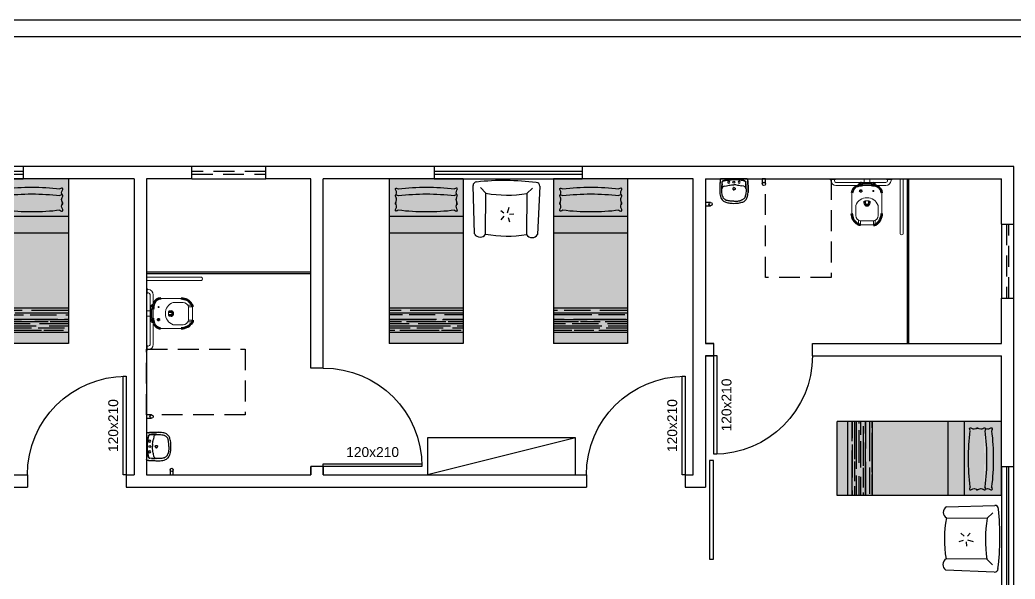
# Model space of a CAD drawing. Header units: centimetres. Extents: x 0 to 1084401, y -139216 to 99734.
# Drawn here: x 911601 to 912812, y 12011 to 12691 of the extents above; entities that cross this region are included whole.
import ezdxf
from ezdxf.enums import TextEntityAlignment as Align

# ---------------------------------------------------------------- set-up
doc = ezdxf.new("R2010")
doc.units = ezdxf.units.CM
doc.header["$LTSCALE"] = 4
doc.linetypes.add('DASHED2', pattern=[9.525, 6.35, -3.175])
for name, color, linetype in [('0.1', 1, 'Continuous'), ('0.2', 2, 'Continuous'), ('0.4', 4, 'Continuous'), ('0.6', 6, 'Continuous'), ('02-CONT', 2, 'Continuous'), ('08', 8, 'Continuous'), ('AIT-LAY-HTC', 254, 'Continuous'), ('AIT-LAY-MOB', 2, 'Continuous'), ('PDF1_PH - Metal', 253, 'Continuous'), ('PROJEÇÕES', 1, 'DASHED2')]:
    doc.layers.add(name, color=color, linetype=linetype)
doc.layers.add('PDF1_PH - Alv Construir', color=6, linetype='Continuous', lineweight=40)
doc.styles.add('2mm 1-50', font='arial.ttf', dxfattribs={"height": 0.1})

# ---------------------------------------------------------------- blocks, each defined once
blk = doc.blocks.new('1_00e')
blk.add_lwpolyline([(-28.4, -52.3), (-25.4, -52.3), (-25.4, 47.7), (-28.4, 47.7)], close=True)
at = {"color": 1}
blk.add_arc((-28.4, -52.3), 100, 0, 90, dxfattribs=at)
blk = doc.blocks.new('Barra 3')
at = {"layer": 'PDF1_PH - Metal', "lineweight": 9}
for points in [[(19245.1, 25719.8), (19252, 25719.8), (19252, 25719), (19245.1, 25719)], [(19315, 25719.8), (19321.9, 25719.8), (19321.9, 25719), (19315, 25719)]]:
    blk.add_lwpolyline(points, close=True, dxfattribs=at)
for points in [[(19246.4, 25717.7), (19246.4, 25719)], [(19250.7, 25717.7), (19250.7, 25719)], [(19316.3, 25717.7), (19316.3, 25719)], [(19320.6, 25717.7), (19320.6, 25719)], [(19252.9, 25715.5), (19314.6, 25715.5)], [(19252.9, 25711.7), (19314.6, 25711.7)]]:
    blk.add_lwpolyline(points, dxfattribs=at)
for centre, radius, start, end in [((19253.4, 25718.8), 7.08, 188.6936, 267.1299), ((19253, 25717.8), 2.3, 183.7735, 266.2236), ((19314.4, 25717.9), 6.22, 270.0361, 357.9477), ((19314, 25717.8), 2.29, 284.5016, 358.1815)]:
    blk.add_arc(centre, radius, start, end, dxfattribs=at)
blk = doc.blocks.new('bacia sanit')
at = {"layer": 'PDF1_PH - Metal', "lineweight": 9}
for points in [[(16873.7, 24771.4), (16899, 24771.4)], [(16889.1, 24766.7), (16889.6, 24766.7), (16890, 24766.7), (16890.4, 24766.7), (16890.9, 24766.7), (16899.4, 24766.7), (16899.9, 24766.7), (16900.3, 24766.7), (16900.7, 24766.7), (16901.1, 24766.7), (16901.6, 24766.7)], [(16912.8, 24763.3), (16907.7, 24763.3)], [(16861.7, 24756.4), (16856.6, 24756.4)], [(16861.7, 24745.8), (16861.7, 24746.1), (16861.7, 24759.9), (16861.7, 24760.7)], [(16862.6, 24758.1), (16862.6, 24757.7), (16862.6, 24757.3), (16862.6, 24748.7), (16862.6, 24748.3), (16862.6, 24747.9)], [(16863, 24747.4), (16863, 24747.4), (16863.4, 24747.4), (16863.9, 24747.4), (16864.3, 24747.4), (16864.3, 24753), (16864.3, 24758.6), (16863.9, 24758.6), (16863.4, 24758.6), (16863, 24758.6)], [(16884.4, 24750.4), (16884, 24750.4), (16883.6, 24750.4), (16883.6, 24750.9), (16883.6, 24751.3), (16883.6, 24751.7), (16883.6, 24752.1), (16883.6, 24752.6), (16883.6, 24753), (16883.6, 24753.4), (16883.6, 24753.9), (16883.6, 24754.3), (16883.6, 24754.7), (16883.6, 24755.1), (16883.6, 24755.6), (16884, 24755.6), (16884, 24755.6)], [(16908.4, 24761.1), (16912.7, 24761.1), (16913.1, 24761.1)], [(16908.4, 24761.1), (16908.4, 24760.7), (16908.4, 24760.3), (16908.4, 24759.9), (16908.4, 24759.4), (16908.4, 24759), (16908.4, 24758.6), (16908.4, 24758.1), (16908.4, 24757.7), (16908.4, 24757.3), (16908.4, 24756.9), (16908.4, 24756.4)], [(16908.4, 24756.4), (16908.4, 24756), (16908.4, 24755.6), (16908.4, 24755.1), (16908.4, 24754.7), (16908.4, 24754.3), (16908.4, 24753.9), (16908.4, 24753.4), (16908.4, 24753), (16908.4, 24752.6), (16908.4, 24752.1), (16908.4, 24751.7), (16908.4, 24751.3), (16908.4, 24750.9), (16908.4, 24750)], [(16913.1, 24761.1), (16913.1, 24760.7), (16913.1, 24760.3), (16913.1, 24759.9), (16913.1, 24759.4), (16913.1, 24759), (16913.1, 24758.6), (16913.1, 24758.1), (16913.1, 24757.7), (16913.1, 24757.3), (16913.1, 24756.9), (16913.1, 24756.4), (16913.1, 24756), (16913.1, 24755.6), (16913.1, 24755.1), (16913.1, 24754.7), (16913.1, 24754.3), (16913.1, 24753.9), (16913.1, 24753.4), (16913.1, 24753), (16913.1, 24752.6), (16913.1, 24752.1), (16913.1, 24751.7), (16913.1, 24751.3), (16913.1, 24750.9), (16913.1, 24750.4), (16913.1, 24750), (16913.1, 24749.6), (16913.1, 24749.1), (16913.1, 24748.7), (16913.1, 24748.3), (16913.1, 24747.9), (16913.1, 24747.4), (16913.1, 24747), (16913.1, 24746.6), (16913.1, 24746.1), (16913.1, 24745.7), (16913.1, 24745.3), (16913.1, 24744.9)], [(16861.7, 24749.6), (16856.6, 24749.6)], [(16901.6, 24739.3), (16901.1, 24739.3), (16900.7, 24739.3), (16900.3, 24739.3), (16899.4, 24739.3), (16890.9, 24739.3), (16890.4, 24739.3), (16890, 24739.3), (16889.6, 24739.3), (16889.1, 24739.3)], [(16912.8, 24742.7), (16907.6, 24742.7)], [(16908.4, 24750), (16908.4, 24749.6), (16908.4, 24749.1), (16908.4, 24748.7), (16908.4, 24748.3), (16908.4, 24747.9), (16908.4, 24747.4), (16908.4, 24747), (16908.4, 24746.6), (16908.4, 24746.1), (16908.4, 24745.7), (16908.4, 24745.3), (16908.4, 24744.9)], [(16908.4, 24744.9), (16912.7, 24744.9), (16913.1, 24744.9)], [(16908.4, 24744.9), (16912.7, 24744.9), (16913.1, 24744.9)], [(16899, 24734.6), (16873.7, 24734.6)]]:
    blk.add_lwpolyline(points, dxfattribs=at)
at = {"layer": 'PDF1_PH - Metal', "lineweight": 211}
for points in [[(16913.1, 24761.1, 0.086524), (16912.6, 24763.9, 0.264906), (16899, 24771.4)], [(16913.1, 24744.9, -0.086524), (16912.6, 24742.1, -0.264906), (16899, 24734.6)]]:
    blk.add_lwpolyline(points, format="xyb", dxfattribs=at)
blk.add_lwpolyline([(16889.1, 24753), (16889.1, 24753), (16889.1, 24753)], dxfattribs=at)
at = {"layer": 'PDF1_PH - Metal', "lineweight": 9}
blk.add_circle((16871.4, 24760.9), 0.643, dxfattribs=at)
at = {"layer": 'PDF1_PH - Metal', "lineweight": 211}
blk.add_circle((16871.4, 24745.5), 0.643, dxfattribs=at)
for centre, radius, start, end in [((16864.8, 24759.9), 3.2, 88.1661, 164.6032), ((16890.8, 24757.2), 26.5, 161.0139, 177.0973), ((16874, 24762.5), 8.95, 90.3217, 157.8056), ((16885.4, 26015.1), 1259.5, 269.9347, 270.0653), ((16885.4, 23700.8), 1049.6, 89.9217, 90.0783), ((16886.5, 24753), 2.59, 275.8679, 84.1321), ((16864.8, 24746), 3.06, 177.2926, 274.2593), ((16892.2, 24749.6), 28, 184.427, 198.8013), ((16875.2, 24744.9), 10.5, 204.627, 261.8049)]:
    blk.add_arc(centre, radius, start, end, dxfattribs=at)
at = {"layer": 'PDF1_PH - Metal', "lineweight": 9}
for centre, radius, start, end in [((16894.4, 24753), 14.7, 110.9822, 249.0178), ((16901.6, 24759.8), 6.91, 11.172, 90.6439), ((16863, 24758.1), 0.429, 90, 180), ((16863, 24747.9), 0.429, 180, 270), ((16901.6, 24746.2), 6.91, 269.3561, 348.828)]:
    blk.add_arc(centre, radius, start, end, dxfattribs=at)
blk = doc.blocks.new('L.51_P')
at = {"layer": '08'}
for p, q in [((-250, 0), (-249, 0)), ((-249, 0), (249, 0)), ((250, 0), (249, 0)), ((-262, -36), (-262, -36)), ((-259, -9), (-259, -9)), ((-226, -95), (-224, -63)), ((-226, -95), (-225, -95)), ((-225, -95), (-224, -63)), ((-189, -140), (-140, -129)), ((-161, -28), (-161, -28)), ((0, -12), (0, -12)), ((189, -140), (140, -129)), ((161, -28), (161, -28)), ((226, -95), (224, -63)), ((225, -95), (224, -63)), ((226, -95), (225, -95)), ((259, -9), (259, -9)), ((262, -36), (262, -36)), ((-269, -260), (-269, -260)), ((-216, -329), (-216, -329)), ((216, -329), (216, -329)), ((269, -260), (269, -260))]:
    blk.add_line(p, q, dxfattribs=at)
at = {"layer": '08', "ltscale": 27.502596}
for centre in [(-100, -59), (100, -59)]:
    blk.add_circle(centre, 19, dxfattribs=at)
at = {"layer": '08'}
for centre, radius, start, end in [((10, -800), 688, 94.616, 102.655), ((0, -61), 19, 90, 270), ((0, -61), 19, 270, 90), ((-10, -800), 688, 77.345, 85.384)]:
    blk.add_arc(centre, radius, start, end, dxfattribs=at)
for centre, major_axis, ratio, start_param, end_param in [((-178, -187), (-49.3, 11.1), 0.999971, 0.133525, 0.210872), ((-238, -179), (-7.5, 6.62), 0.993745, 3.733046, 3.862859), ((-237, -179), (8.41, 5.42), 0.98852, 5.563301, 5.699979), ((0, -187), (-22.7, 2), 0.992499, 0.072609, 0.200275), ((0, -187), (-22.5, 0.5), 0.991671, 5.253548, 5.29957), ((0, -187), (-22.5, 0.9), 0.992169, 5.255337, 5.27196), ((0, -187), (22.5, 0.5), 0.991671, 0.983616, 1.029637), ((0, -187), (22.5, 0.9), 0.992169, 1.011226, 1.027848), ((0, -187), (22.7, 2), 0.992499, 6.08291, 6.210576), ((178, -187), (49.3, 11.1), 0.999971, 6.072313, 6.14966)]:
    blk.add_ellipse(centre, major_axis=major_axis, ratio=ratio, start_param=start_param, end_param=end_param, dxfattribs=at)
for points, degree, knots in [([(-259, -9), (-259, -8), (-259, -7), (-258, -5), (-258, -4), (-256, -3), (-255, -2), (-254, -1), (-253, 0), (-251, 0), (-250, 0), (-250, 0)], 3, [0, 0, 0, 0, 0.279228, 0.279228, 0.609743, 0.609743, 0.933753, 0.933753, 1.252428, 1.252428, 1.448625, 1.448625, 1.448625, 1.448625]), ([(250, 0), (251, 0), (252, 0), (254, -1), (255, -1), (256, -3), (257, -3), (258, -5), (259, -6), (259, -8), (259, -8), (259, -9)], 3, [0, 0, 0, 0, 0.317814, 0.317814, 0.630623, 0.630623, 0.946539, 0.946539, 1.267049, 1.267049, 1.448529, 1.448529, 1.448529, 1.448529]), ([(-262, -36), (-262, -36), (-262, -37), (-262, -37), (-263, -40), (-263, -43), (-263, -45), (-263, -47), (-263, -48), (-263, -50), (-264, -53), (-264, -56), (-264, -59), (-265, -70), (-265, -80), (-266, -91), (-266, -102), (-267, -112), (-267, -123), (-267, -125), (-267, -128), (-268, -131), (-268, -133), (-268, -136), (-268, -138), (-268, -152), (-269, -166), (-269, -179), (-269, -183), (-269, -188), (-269, -192), (-270, -196), (-270, -200), (-270, -204), (-270, -221), (-270, -239), (-269, -257), (-269, -258), (-269, -259), (-269, -260)], 3, [171.986581, 171.986581, 171.986581, 171.986581, 172.747492, 172.747492, 172.747492, 184.841953, 184.841953, 184.841953, 191.474069, 191.474069, 191.474069, 204.41633, 204.41633, 204.41633, 249.640497, 249.640497, 249.640497, 294.864664, 294.864664, 294.864664, 305.912278, 305.912278, 305.912278, 316.959891, 316.959891, 316.959891, 374.321134, 374.321134, 374.321134, 391.68978, 391.68978, 391.68978, 408.14059, 408.14059, 408.14059, 482.929639, 482.929639, 482.929639, 486.839965, 486.839965, 486.839965, 486.839965]), ([(-269, -260), (-270, -239), (-270, -219), (-269, -173), (-268, -148), (-267, -104), (-266, -85), (-264, -60), (-264, -54), (-263, -46), (-263, -45), (-263, -42), (-263, -40), (-263, -38), (-262, -38), (-262, -37), (-262, -37), (-262, -36), (-262, -36), (-262, -36), (-262, -36), (-262, -36)], 3, [0, 0, 0, 0, 6.207574, 6.207574, 13.657131, 13.657131, 19.458927, 19.458927, 21.24929, 21.24929, 21.72619, 21.72619, 22.164181, 22.164181, 22.393053, 22.393053, 22.550017, 22.550017, 22.706555, 22.706555, 22.800287, 22.800287, 22.800287, 22.800287]), ([(-228, -173), (-228, -172), (-228, -172), (-228, -172), (-228, -171), (-228, -170), (-228, -169), (-228, -167), (-228, -164), (-228, -163), (-228, -160), (-228, -158), (-228, -157), (-228, -154), (-228, -151), (-228, -150), (-228, -148), (-228, -146), (-228, -146), (-228, -143), (-228, -141), (-228, -139), (-228, -135), (-228, -131), (-228, -129), (-227, -125), (-227, -121), (-227, -119), (-227, -113), (-226, -108), (-226, -105), (-226, -101), (-226, -97), (-226, -97), (-226, -96), (-226, -96), (-226, -95), (-226, -95), (-226, -95)], 5, [546.249188, 546.249188, 546.249188, 546.249188, 546.249188, 546.249188, 546.773913, 546.773913, 546.773913, 554.287654, 554.287654, 554.287654, 563.875311, 563.875311, 563.875311, 572.16967, 572.16967, 572.16967, 583.42676, 583.42676, 583.42676, 585.726164, 585.726164, 585.726164, 600.370766, 600.370766, 600.370766, 613.069318, 613.069318, 613.069318, 629.14404, 629.14404, 629.14404, 652.058764, 652.058764, 652.058764, 654.921465, 654.921465, 654.921465, 656.548424, 656.548424, 656.548424, 656.548424, 656.548424, 656.548424]), ([(-225, -95), (-226, -99), (-226, -103), (-226, -107), (-226, -111), (-227, -115), (-227, -119), (-227, -123), (-228, -127), (-228, -131), (-228, -134), (-228, -136), (-228, -139), (-228, -141), (-228, -142), (-228, -144)], 3, [161.339345, 161.339345, 161.339345, 161.339345, 177.77484, 177.77484, 177.77484, 195.119077, 195.119077, 195.119077, 212.353229, 212.353229, 212.353229, 223.772837, 223.772837, 223.772837, 230.426393, 230.426393, 230.426393, 230.426393]), ([(-228, -144), (-228, -145), (-228, -145), (-228, -146), (-228, -146), (-228, -146), (-228, -146), (-228, -148), (-228, -150), (-228, -152), (-228, -153), (-228, -154), (-228, -155), (-228, -157), (-228, -158), (-228, -160), (-228, -160), (-228, -160), (-228, -160)], 3, [0, 0, 0, 0, 2.396491, 2.396491, 2.396491, 3.195399, 3.195399, 3.195399, 10.963495, 10.963495, 10.963495, 15.609873, 15.609873, 15.609873, 22.232893, 22.232893, 22.232893, 22.470867, 22.470867, 22.470867, 22.470867]), ([(-228, -173), (-228, -172), (-228, -172), (-228, -172), (-228, -170), (-228, -167), (-228, -165), (-228, -162), (-228, -160)], 5, [-26.00391, -26.00391, -26.00391, -26.00391, -26.00391, -26.00391, -25.733695, -25.733695, -25.733695, -13.019576, -13.019576, -13.019576, -13.019576, -13.019576, -13.019576]), ([(-228, -181), (-228, -181), (-228, -180), (-228, -180), (-228, -178), (-228, -177), (-228, -176), (-228, -175), (-228, -175), (-228, -174), (-228, -174), (-228, -173), (-228, -173), (-228, -173), (-228, -173), (-228, -173), (-228, -173), (-228, -173)], 5, [532.079054, 532.079054, 532.079054, 532.079054, 532.079054, 532.079054, 536.567488, 536.567488, 536.567488, 541.060364, 541.060364, 541.060364, 543.310398, 543.310398, 543.310398, 544.435445, 544.435445, 544.435445, 544.830456, 544.830456, 544.830456, 544.830456, 544.830456, 544.830456]), ([(-227, -179), (-227, -179), (-227, -179), (-227, -179), (-227, -179), (-227, -179), (-228, -179), (-228, -179), (-228, -179), (-228, -179), (-228, -179), (-228, -179), (-228, -179), (-228, -179), (-228, -179), (-228, -179), (-228, -179), (-228, -179), (-228, -179), (-228, -179), (-228, -179), (-228, -179), (-228, -179), (-228, -179), (-228, -179), (-228, -179), (-228, -179), (-228, -179), (-228, -179), (-228, -179), (-228, -179), (-228, -179), (-228, -179), (-228, -179), (-228, -179), (-228, -179), (-228, -179), (-228, -179), (-228, -179), (-228, -179), (-228, -179), (-228, -179), (-228, -179), (-228, -179), (-228, -179), (-228, -179)], 3, [86.606266, 86.606266, 86.606266, 86.606266, 87.728641, 87.728641, 87.728641, 90.455187, 90.455187, 90.455187, 92.379628, 92.379628, 92.379628, 93.341849, 93.341849, 93.341849, 93.82296, 93.82296, 93.82296, 94.063516, 94.063516, 94.063516, 94.304072, 94.304072, 94.304072, 94.448856, 94.448856, 94.448856, 94.726754, 94.726754, 94.726754, 94.86595, 94.86595, 94.86595, 95.005146, 95.005146, 95.005146, 95.521507, 95.521507, 95.521507, 95.779688, 95.779688, 95.779688, 95.976047, 95.976047, 95.976047, 96.037867, 96.037867, 96.037867, 96.037867]), ([(-228, -179), (-228, -179), (-228, -179), (-228, -180), (-228, -180), (-228, -180), (-228, -180), (-228, -180), (-228, -180), (-228, -181), (-228, -181), (-228, -181), (-228, -181), (-228, -181), (-228, -181), (-228, -181)], 3, [95.867328, 95.867328, 95.867328, 95.867328, 97.58866, 97.58866, 97.58866, 102.978619, 102.978619, 102.978619, 105.844941, 105.844941, 105.844941, 108.501415, 108.501415, 108.501415, 109.427734, 109.427734, 109.427734, 109.427734]), ([(-228, -182), (-228, -182), (-228, -182), (-228, -182), (-228, -182), (-228, -182), (-228, -181)], 3, [11.170476, 11.170476, 11.170476, 11.170476, 15.411887, 15.411887, 15.411887, 21.204547, 21.204547, 21.204547, 21.204547]), ([(-227, -181), (-228, -181), (-228, -181), (-228, -181), (-228, -181), (-228, -181), (-228, -181), (-228, -181), (-228, -181), (-228, -181), (-228, -181), (-228, -181), (-228, -181), (-228, -181), (-228, -181), (-228, -181), (-228, -181), (-228, -181), (-228, -181), (-228, -181), (-228, -181), (-228, -181), (-228, -181), (-228, -181), (-228, -181), (-228, -181), (-228, -181), (-228, -181)], 3, [86.606266, 86.606266, 86.606266, 86.606266, 91.112306, 91.112306, 91.112306, 94.304072, 94.304072, 94.304072, 94.448856, 94.448856, 94.448856, 94.726754, 94.726754, 94.726754, 95.005146, 95.005146, 95.005146, 95.521507, 95.521507, 95.521507, 95.779688, 95.779688, 95.779688, 95.976047, 95.976047, 95.976047, 96.03782, 96.03782, 96.03782, 96.03782]), ([(-228, -181), (-228, -181), (-228, -181), (-228, -181), (-228, -181), (-228, -181), (-228, -181), (-228, -181), (-228, -181), (-228, -181), (-228, -181), (-228, -181), (-228, -181), (-228, -181), (-228, -181), (-228, -181), (-228, -181), (-228, -181), (-228, -181), (-228, -181), (-228, -182), (-228, -182), (-228, -182), (-228, -182), (-228, -182)], 3, [0.000033, 0.000033, 0.000033, 0.000033, 1.898401, 1.898401, 1.898401, 2.370761, 2.370761, 2.370761, 3.823236, 3.823236, 3.823236, 5.758149, 5.758149, 5.758149, 9.592202, 9.592202, 9.592202, 9.856292, 9.856292, 9.856292, 15.276244, 15.276244, 15.276244, 18.99372, 18.99372, 18.99372, 18.99372]), ([(-189, -140), (-196, -141), (-203, -144), (-208, -149), (-211, -151), (-213, -153), (-216, -156), (-216, -156), (-216, -156), (-216, -156), (-221, -163), (-225, -170), (-227, -178), (-227, -179), (-227, -179), (-227, -180)], 3, [18.593861, 18.593861, 18.593861, 18.593861, 48.620819, 48.620819, 48.620819, 61.987959, 61.987959, 61.987959, 63.593601, 63.593601, 63.593601, 96.318173, 96.318173, 96.318173, 99.127558, 99.127558, 99.127558, 99.127558]), ([(-227, -179), (-227, -180), (-227, -180), (-227, -180), (-227, -180), (-227, -180), (-227, -180), (-227, -180), (-227, -180), (-227, -180), (-227, -180), (-227, -180), (-227, -180), (-227, -180), (-227, -180), (-227, -180), (-227, -180), (-227, -180), (-227, -180), (-227, -180), (-227, -180), (-227, -180), (-227, -180), (-227, -180), (-227, -180)], 3, [0, 0, 0, 0, 0.1444645, 0.1444645, 0.1444645, 0.1538416, 0.1538416, 0.1538416, 0.2328101, 0.2328101, 0.2328101, 0.2720552, 0.2720552, 0.2720552, 0.294529, 0.294529, 0.294529, 0.3195248, 0.3195248, 0.3195248, 0.3450333, 0.3450333, 0.3450333, 0.3642456, 0.3642456, 0.3642456, 0.3642456]), ([(-227, -181), (-227, -181), (-227, -181), (-227, -181), (-227, -181), (-227, -181), (-227, -181), (-227, -181), (-227, -180), (-227, -180), (-227, -180), (-227, -180), (-227, -180), (-227, -180), (-227, -180), (-227, -180), (-227, -180), (-227, -180), (-227, -180)], 3, [0, 0, 0, 0, 3.948132, 3.948132, 3.948132, 6.907098, 6.907098, 6.907098, 9.485674, 9.485674, 9.485674, 10.686492, 10.686492, 10.686492, 11.887309, 11.887309, 11.887309, 12.708565, 12.708565, 12.708565, 12.708565]), ([(-224, -63), (-224, -58), (-222, -53), (-219, -48), (-217, -45), (-214, -42), (-210, -40), (-208, -38), (-204, -37), (-201, -36)], 3, [10.913289, 10.913289, 10.913289, 10.913289, 33.960328, 33.960328, 33.960328, 50.289489, 50.289489, 50.289489, 65.056953, 65.056953, 65.056953, 65.056953]), ([(-201, -36), (-205, -37), (-210, -39), (-214, -42), (-219, -47), (-222, -55), (-223, -57), (-224, -60), (-224, -63)], 5, [7.912422, 7.912422, 7.912422, 7.912422, 7.912422, 7.912422, 31.991346, 31.991346, 31.991346, 47.45316, 47.45316, 47.45316, 47.45316, 47.45316, 47.45316]), ([(0, -12), (-60, -12), (-120, -19), (-180, -31), (-187, -33), (-194, -34), (-201, -36)], 3, [460.253252, 460.253252, 460.253252, 460.253252, 715.762091, 715.762091, 715.762091, 745.806363, 745.806363, 745.806363, 745.806363]), ([(-201, -36), (-177, -30), (-152, -25), (-128, -21), (-94, -17), (-61, -14), (-52, -14), (-43, -13), (-34, -13)], 5, [234.918202, 234.918202, 234.918202, 234.918202, 234.918202, 234.918202, 410.549748, 410.549748, 410.549748, 473.914825, 473.914825, 473.914825, 473.914825, 473.914825, 473.914825]), ([(-45, -114), (-41, -114), (-37, -114), (-32, -113), (-28, -113), (-24, -113), (-20, -113), (-13, -112), (-7, -112), (0, -112)], 3, [388.454766, 388.454766, 388.454766, 388.454766, 406.384907, 406.384907, 406.384907, 424.400948, 424.400948, 424.400948, 452.696543, 452.696543, 452.696543, 452.696543]), ([(-34, -13), (-30, -13), (-26, -13), (-22, -13), (-15, -12), (-8, -12), (-2, -12), (-1, -12), (-1, -12), (0, -12)], 3, [59.347784, 59.347784, 59.347784, 59.347784, 76.617445, 76.617445, 76.617445, 106.129652, 106.129652, 106.129652, 108.418766, 108.418766, 108.418766, 108.418766]), ([(-12, -168), (-12, -168), (-12, -168), (-12, -168), (-12, -168), (-12, -168), (-12, -168), (-15, -170), (-18, -173), (-20, -175), (-21, -179), (-22, -183), (-22, -184), (-22, -185), (-22, -186), (-22, -186), (-22, -186), (-22, -186), (-22, -186), (-22, -186), (-22, -187)], 5, [23.677366, 23.677366, 23.677366, 23.677366, 23.677366, 23.677366, 23.697783, 23.697783, 23.697783, 25.117395, 25.117395, 25.117395, 50.594375, 50.594375, 50.594375, 58.007217, 58.007217, 58.007217, 58.536706, 58.536706, 58.536706, 59.055614, 59.055614, 59.055614, 59.055614, 59.055614, 59.055614]), ([(34, -13), (30, -13), (26, -13), (22, -13), (15, -12), (8, -12), (2, -12), (1, -12), (1, -12), (0, -12)], 3, [59.347784, 59.347784, 59.347784, 59.347784, 76.617445, 76.617445, 76.617445, 106.129652, 106.129652, 106.129652, 108.418717, 108.418717, 108.418717, 108.418717]), ([(0, -12), (60, -12), (120, -19), (180, -31), (187, -33), (194, -34), (201, -36)], 3, [460.253227, 460.253227, 460.253227, 460.253227, 715.76204, 715.76204, 715.76204, 745.806363, 745.806363, 745.806363, 745.806363]), ([(45, -114), (41, -114), (37, -114), (32, -113), (28, -113), (24, -113), (20, -113), (13, -112), (7, -112), (0, -112)], 3, [388.454766, 388.454766, 388.454766, 388.454766, 406.384907, 406.384907, 406.384907, 424.400948, 424.400948, 424.400948, 452.696543, 452.696543, 452.696543, 452.696543]), ([(12, -168), (12, -168), (12, -168), (12, -168), (12, -168), (12, -168), (12, -168), (15, -170), (18, -173), (20, -175), (21, -179), (22, -183), (22, -184), (22, -185), (22, -186), (22, -186), (22, -186), (22, -186), (22, -186), (22, -186), (22, -187)], 5, [23.677366, 23.677366, 23.677366, 23.677366, 23.677366, 23.677366, 23.697783, 23.697783, 23.697783, 25.117395, 25.117395, 25.117395, 50.594375, 50.594375, 50.594375, 58.007217, 58.007217, 58.007217, 58.536706, 58.536706, 58.536706, 59.055614, 59.055614, 59.055614, 59.055614, 59.055614, 59.055614]), ([(201, -36), (177, -30), (152, -25), (128, -21), (94, -17), (61, -14), (52, -14), (43, -13), (34, -13)], 5, [234.918202, 234.918202, 234.918202, 234.918202, 234.918202, 234.918202, 410.549748, 410.549748, 410.549748, 473.914825, 473.914825, 473.914825, 473.914825, 473.914825, 473.914825]), ([(189, -140), (196, -141), (203, -144), (208, -149), (211, -151), (213, -153), (216, -156), (216, -156), (216, -156), (216, -156), (221, -163), (225, -170), (227, -178), (227, -179), (227, -179), (227, -180)], 3, [18.593861, 18.593861, 18.593861, 18.593861, 48.620819, 48.620819, 48.620819, 61.987959, 61.987959, 61.987959, 63.593601, 63.593601, 63.593601, 96.318173, 96.318173, 96.318173, 99.127558, 99.127558, 99.127558, 99.127558]), ([(224, -63), (224, -58), (222, -53), (219, -48), (217, -45), (214, -42), (210, -40), (208, -38), (204, -37), (201, -36)], 3, [10.913289, 10.913289, 10.913289, 10.913289, 33.960328, 33.960328, 33.960328, 50.289489, 50.289489, 50.289489, 65.056953, 65.056953, 65.056953, 65.056953]), ([(201, -36), (206, -37), (211, -40), (215, -44), (217, -46), (218, -47), (219, -49), (222, -53), (224, -58), (224, -63)], 3, [7.912424, 7.912424, 7.912424, 7.912424, 25.178369, 25.178369, 25.178369, 31.991348, 31.991348, 31.991348, 47.45316, 47.45316, 47.45316, 47.45316]), ([(225, -95), (226, -99), (226, -103), (226, -107), (226, -111), (227, -115), (227, -119), (227, -123), (228, -127), (228, -131), (228, -134), (228, -136), (228, -139), (228, -141), (228, -142), (228, -144)], 3, [161.339345, 161.339345, 161.339345, 161.339345, 177.77484, 177.77484, 177.77484, 195.119077, 195.119077, 195.119077, 212.353229, 212.353229, 212.353229, 223.772837, 223.772837, 223.772837, 230.426393, 230.426393, 230.426393, 230.426393]), ([(228, -173), (228, -172), (228, -172), (228, -172), (228, -171), (228, -170), (228, -169), (228, -167), (228, -164), (228, -163), (228, -160), (228, -158), (228, -157), (228, -154), (228, -151), (228, -150), (228, -148), (228, -146), (228, -146), (228, -143), (228, -141), (228, -139), (228, -135), (228, -131), (228, -129), (227, -125), (227, -121), (227, -119), (227, -113), (226, -108), (226, -105), (226, -101), (226, -97), (226, -97), (226, -96), (226, -96), (226, -95), (226, -95), (226, -95)], 5, [546.249188, 546.249188, 546.249188, 546.249188, 546.249188, 546.249188, 546.773913, 546.773913, 546.773913, 554.287654, 554.287654, 554.287654, 563.875311, 563.875311, 563.875311, 572.16967, 572.16967, 572.16967, 583.42676, 583.42676, 583.42676, 585.726164, 585.726164, 585.726164, 600.370766, 600.370766, 600.370766, 613.069318, 613.069318, 613.069318, 629.14404, 629.14404, 629.14404, 652.058764, 652.058764, 652.058764, 654.921465, 654.921465, 654.921465, 656.548424, 656.548424, 656.548424, 656.548424, 656.548424, 656.548424]), ([(227, -181), (227, -181), (227, -181), (227, -181), (227, -181), (227, -181), (227, -181), (227, -181), (227, -180), (227, -180), (227, -180), (227, -180), (227, -180), (227, -180), (227, -180), (227, -180), (227, -180), (227, -180), (227, -180)], 3, [0, 0, 0, 0, 3.948132, 3.948132, 3.948132, 6.907098, 6.907098, 6.907098, 9.485674, 9.485674, 9.485674, 10.686492, 10.686492, 10.686492, 11.887309, 11.887309, 11.887309, 12.708565, 12.708565, 12.708565, 12.708565]), ([(227, -181), (228, -181), (228, -181), (228, -181), (228, -181), (228, -181), (228, -181), (228, -181), (228, -181), (228, -181), (228, -181), (228, -181), (228, -181), (228, -181), (228, -181), (228, -181), (228, -181), (228, -181), (228, -181), (228, -181), (228, -181), (228, -181), (228, -181), (228, -181), (228, -181), (228, -181), (228, -181), (228, -181)], 3, [86.606266, 86.606266, 86.606266, 86.606266, 91.112306, 91.112306, 91.112306, 94.304072, 94.304072, 94.304072, 94.448856, 94.448856, 94.448856, 94.726754, 94.726754, 94.726754, 95.005146, 95.005146, 95.005146, 95.521507, 95.521507, 95.521507, 95.779688, 95.779688, 95.779688, 95.976047, 95.976047, 95.976047, 96.03782, 96.03782, 96.03782, 96.03782]), ([(228, -144), (228, -145), (228, -145), (228, -146), (228, -146), (228, -146), (228, -146), (228, -148), (228, -150), (228, -152), (228, -153), (228, -154), (228, -155), (228, -157), (228, -158), (228, -160), (228, -160), (228, -160), (228, -160)], 3, [0, 0, 0, 0, 2.396491, 2.396491, 2.396491, 3.195399, 3.195399, 3.195399, 10.963495, 10.963495, 10.963495, 15.609873, 15.609873, 15.609873, 22.232893, 22.232893, 22.232893, 22.470867, 22.470867, 22.470867, 22.470867]), ([(228, -173), (228, -172), (228, -172), (228, -172), (228, -170), (228, -167), (228, -165), (228, -162), (228, -160)], 5, [-26.00391, -26.00391, -26.00391, -26.00391, -26.00391, -26.00391, -25.733695, -25.733695, -25.733695, -13.019576, -13.019576, -13.019576, -13.019576, -13.019576, -13.019576]), ([(228, -181), (228, -181), (228, -180), (228, -180), (228, -178), (228, -177), (228, -176), (228, -175), (228, -175), (228, -174), (228, -174), (228, -173), (228, -173), (228, -173), (228, -173), (228, -173), (228, -173), (228, -173)], 5, [532.079054, 532.079054, 532.079054, 532.079054, 532.079054, 532.079054, 536.567488, 536.567488, 536.567488, 541.060364, 541.060364, 541.060364, 543.310398, 543.310398, 543.310398, 544.435445, 544.435445, 544.435445, 544.830456, 544.830456, 544.830456, 544.830456, 544.830456, 544.830456]), ([(228, -182), (228, -182), (228, -182), (228, -182), (228, -182), (228, -182), (228, -181)], 3, [11.170476, 11.170476, 11.170476, 11.170476, 15.411887, 15.411887, 15.411887, 21.204547, 21.204547, 21.204547, 21.204547]), ([(228, -181), (228, -181), (228, -181), (228, -181), (228, -181), (228, -181), (228, -181), (228, -181), (228, -181), (228, -181), (228, -181), (228, -181), (228, -181), (228, -181), (228, -181), (228, -181), (228, -181), (228, -181), (228, -181), (228, -181), (228, -182), (228, -182), (228, -182), (228, -182), (228, -182)], 3, [0.000033, 0.000033, 0.000033, 0.000033, 1.898401, 1.898401, 1.898401, 2.370761, 2.370761, 2.370761, 3.823236, 3.823236, 3.823236, 5.758149, 5.758149, 5.758149, 9.592202, 9.592202, 9.592202, 9.856292, 9.856292, 9.856292, 15.276244, 15.276244, 15.276244, 18.99372, 18.99372, 18.99372, 18.99372]), ([(262, -36), (262, -36), (262, -37), (262, -37), (263, -40), (263, -43), (263, -45), (263, -47), (263, -48), (263, -50), (264, -53), (264, -56), (264, -59), (265, -70), (265, -80), (266, -91), (266, -102), (267, -112), (267, -123), (267, -125), (267, -128), (268, -131), (268, -133), (268, -136), (268, -138), (268, -152), (269, -166), (269, -179), (269, -183), (269, -188), (269, -192), (270, -196), (270, -200), (270, -204), (270, -221), (270, -239), (269, -257), (269, -258), (269, -259), (269, -260)], 3, [171.986581, 171.986581, 171.986581, 171.986581, 172.747492, 172.747492, 172.747492, 184.841953, 184.841953, 184.841953, 191.474069, 191.474069, 191.474069, 204.41633, 204.41633, 204.41633, 249.640497, 249.640497, 249.640497, 294.864664, 294.864664, 294.864664, 305.912278, 305.912278, 305.912278, 316.959891, 316.959891, 316.959891, 374.321134, 374.321134, 374.321134, 391.68978, 391.68978, 391.68978, 408.14059, 408.14059, 408.14059, 482.929639, 482.929639, 482.929639, 486.839965, 486.839965, 486.839965, 486.839965]), ([(262, -36), (262, -36), (262, -36), (262, -36), (262, -36), (262, -37), (262, -37), (262, -37), (262, -37), (262, -38), (263, -39), (263, -40), (263, -40), (263, -42), (263, -43), (263, -47), (263, -49), (264, -58), (265, -65), (266, -86), (266, -101), (268, -141), (269, -168), (270, -216), (270, -238), (269, -260)], 3, [0.212871, 0.212871, 0.212871, 0.212871, 0.307715, 0.307715, 0.417994, 0.417994, 0.518366, 0.518366, 0.682318, 0.682318, 0.844684, 0.844684, 1.063629, 1.063629, 1.413977, 1.413977, 2.124866, 2.124866, 4.109013, 4.109013, 8.503951, 8.503951, 16.390189, 16.390189, 23.015496, 23.015496, 23.015496, 23.015496]), ([(-62, -461), (-92, -458), (-123, -454), (-171, -438), (-189, -430), (-214, -410), (-222, -401), (-236, -382), (-242, -373), (-251, -352), (-255, -341), (-260, -323), (-261, -316), (-263, -309)], 3, [0, 0, 0, 0, 9.188374, 9.188374, 15.03441, 15.03441, 18.713973, 18.713973, 21.993411, 21.993411, 25.540766, 25.540766, 27.624534, 27.624534, 27.624534, 27.624534]), ([(-216, -329), (-215, -331), (-215, -332), (-214, -334), (-213, -338), (-211, -343), (-209, -347), (-206, -353), (-202, -359), (-198, -365), (-195, -370), (-191, -375), (-186, -379), (-180, -385), (-173, -390), (-165, -395), (-159, -398), (-153, -401), (-146, -404), (-141, -406), (-136, -407), (-130, -409)], 3, [544.291877, 544.291877, 544.291877, 544.291877, 550.872534, 550.872534, 550.872534, 571.780058, 571.780058, 571.780058, 601.038921, 601.038921, 601.038921, 628.392297, 628.392297, 628.392297, 666.157842, 666.157842, 666.157842, 694.913085, 694.913085, 694.913085, 718.447591, 718.447591, 718.447591, 718.447591]), ([(-22, -189), (-22, -190), (-22, -190), (-22, -190), (-22, -194), (-20, -199), (-17, -202), (-16, -203), (-15, -203), (-15, -204), (-13, -206), (-10, -207), (-8, -208), (-5, -209), (-3, -209), (0, -209)], 3, [27.245857, 27.245857, 27.245857, 27.245857, 27.597992, 27.597992, 27.597992, 49.768775, 49.768775, 49.768775, 54.290067, 54.290067, 54.290067, 66.913295, 66.913295, 66.913295, 79.527914, 79.527914, 79.527914, 79.527914]), ([(22, -189), (22, -190), (22, -190), (22, -190), (22, -194), (20, -199), (17, -202), (16, -203), (15, -203), (15, -204), (13, -206), (10, -207), (8, -208), (5, -209), (3, -209), (0, -209)], 3, [27.245857, 27.245857, 27.245857, 27.245857, 27.597992, 27.597992, 27.597992, 49.768775, 49.768775, 49.768775, 54.290067, 54.290067, 54.290067, 66.913295, 66.913295, 66.913295, 79.528565, 79.528565, 79.528565, 79.528565]), ([(263, -309), (259, -326), (255, -343), (242, -373), (234, -386), (217, -407), (208, -415), (190, -428), (180, -433), (159, -442), (148, -446), (123, -453), (109, -455), (84, -459), (73, -460), (62, -461)], 3, [0, 0, 0, 0, 5.216879, 5.216879, 9.702198, 9.702198, 13.238129, 13.238129, 16.51865, 16.51865, 20.081508, 20.081508, 24.355161, 24.355161, 27.647025, 27.647025, 27.647025, 27.647025]), ([(216, -329), (215, -331), (215, -332), (214, -334), (213, -338), (211, -343), (209, -347), (206, -353), (202, -359), (198, -365), (195, -370), (191, -375), (186, -379), (180, -385), (173, -390), (165, -395), (159, -398), (153, -401), (146, -404), (141, -406), (136, -407), (130, -409)], 3, [544.291877, 544.291877, 544.291877, 544.291877, 550.872534, 550.872534, 550.872534, 571.780058, 571.780058, 571.780058, 601.038921, 601.038921, 601.038921, 628.392297, 628.392297, 628.392297, 666.157842, 666.157842, 666.157842, 694.913085, 694.913085, 694.913085, 718.447591, 718.447591, 718.447591, 718.447591]), ([(225, -291), (227, -274), (229, -256), (229, -223), (229, -207), (229, -191)], 3, [0.000002, 0.000002, 0.000002, 0.000002, 5.212146, 5.212146, 10.015536, 10.015536, 10.015536, 10.015536]), ([(-63, -420), (-71, -420), (-79, -419), (-87, -418), (-95, -416), (-103, -415), (-110, -414), (-117, -412), (-124, -411), (-130, -409)], 3, [54.852513, 54.852513, 54.852513, 54.852513, 88.476523, 88.476523, 88.476523, 122.168155, 122.168155, 122.168155, 151.102791, 151.102791, 151.102791, 151.102791]), ([(-50, -422), (-53, -421), (-55, -421), (-58, -421), (-61, -421), (-63, -420), (-63, -420), (-63, -420), (-63, -420)], 5, [11.184117, 11.184117, 11.184117, 11.184117, 11.184117, 11.184117, 30.072391, 30.072391, 30.072391, 30.457117, 30.457117, 30.457117, 30.457117, 30.457117, 30.457117]), ([(0, -424), (-15, -424), (-31, -423), (-46, -422), (-47, -422), (-49, -422), (-50, -422)], 3, [0, 0, 0, 0, 65.317681, 65.317681, 65.317681, 70.958525, 70.958525, 70.958525, 70.958525]), ([(0, -424), (15, -424), (31, -423), (46, -422), (47, -422), (49, -422), (50, -422)], 3, [0, 0, 0, 0, 65.317681, 65.317681, 65.317681, 70.958525, 70.958525, 70.958525, 70.958525]), ([(50, -422), (53, -421), (55, -421), (58, -421), (61, -421), (63, -420), (63, -420), (63, -420), (63, -420)], 5, [11.184117, 11.184117, 11.184117, 11.184117, 11.184117, 11.184117, 30.072391, 30.072391, 30.072391, 30.457117, 30.457117, 30.457117, 30.457117, 30.457117, 30.457117]), ([(63, -420), (71, -420), (79, -419), (87, -418), (95, -416), (103, -415), (110, -414), (117, -412), (124, -411), (130, -409)], 3, [54.852513, 54.852513, 54.852513, 54.852513, 88.476523, 88.476523, 88.476523, 122.168155, 122.168155, 122.168155, 151.102791, 151.102791, 151.102791, 151.102791])]:
    blk.add_open_spline(points, degree=degree, knots=knots, dxfattribs=at)
for points, degree in [([(-262, -36), (-262, -28), (-261, -20), (-260, -11)], 3), ([(-260, -11), (-260, -10), (-259, -10), (-259, -9)], 3), ([(-229, -186), (-229, -187), (-229, -188), (-229, -189), (-229, -190), (-229, -191)], 5), ([(-224, -63), (-224, -63), (-224, -63), (-224, -63), (-224, -63), (-224, -63)], 5), ([(-201, -36), (-201, -36), (-201, -36), (-201, -36)], 3), ([(0, -164), (-4, -164), (-8, -165), (-11, -167)], 3), ([(0, -164), (4, -164), (8, -165), (11, -167)], 3), ([(201, -36), (201, -36), (201, -36), (201, -36)], 3), ([(224, -63), (224, -63), (224, -63), (224, -63), (224, -63), (224, -63)], 5), ([(229, -186), (229, -187), (229, -188), (229, -189), (229, -190), (229, -191)], 5), ([(259, -9), (259, -10), (260, -10), (260, -11)], 3), ([(260, -11), (261, -20), (262, -28), (262, -36)], 3), ([(-263, -309), (-266, -293), (-268, -276), (-269, -260)], 3), ([(-229, -191), (-229, -224), (-230, -258), (-225, -291)], 3), ([(-225, -291), (-223, -304), (-220, -317), (-216, -329)], 3), ([(216, -329), (220, -317), (223, -304), (225, -291)], 3), ([(269, -260), (268, -276), (266, -293), (263, -309)], 3), ([(0, -464), (-21, -464), (-41, -463), (-62, -461)], 3), ([(62, -461), (41, -463), (21, -464), (0, -464)], 3)]:
    blk.add_open_spline(points, degree=degree, dxfattribs=at)
blk = doc.blocks.new('CAMA-SOLTEIRO')
h = blk.add_hatch()
h.set_pattern_fill('AR-RROOF', color=256, scale=0.08, style=0)
h.set_pattern_definition([(0, (-259.297165, -62.25848), (0.176, 0.08), [1.2, -0.16, 0.4, -0.08]), (0, (-259.19077, -62.21848), (-0.08, 0.1064), [0.24, -0.0264, 0.48, -0.06]), (0, (-259.257165, -62.190483), (0.416, 0.0536), [0.64, -0.112, 0.32, -0.08])])
h.paths.add_polyline_path([(0.45, -1.57), (-0.45, -1.57), (-0.45, -1.87), (0.45, -1.87)])
at = {"layer": 'AIT-LAY-HTC'}
h = blk.add_hatch(color=254, dxfattribs=at)
h.paths.add_polyline_path([(0.45, -0.654), (-0.45, -0.654), (-0.45, -1.57), (0.45, -1.57)])
h.paths.add_polyline_path([(0.45, 0), (-0.45, 0), (-0.45, -0.454), (0.45, -0.454)])
h.paths.add_polyline_path([(0.372, -0.373), (0.372, -0.386), (0.366, -0.391), (0.359, -0.39), (0.35, -0.387), (0.338, -0.381, -0.062401), (-0.346, -0.381), (-0.358, -0.387), (-0.367, -0.39), (-0.374, -0.391), (-0.381, -0.386), (-0.38, -0.373), (-0.376, -0.365), (-0.368, -0.349), (-0.367, -0.332), (-0.372, -0.309), (-0.374, -0.309), (-0.381, -0.305), (-0.38, -0.292), (-0.376, -0.284), (-0.373, -0.278), (-0.367, -0.252), (-0.367, -0.251), (-0.367, -0.25), (-0.373, -0.225), (-0.376, -0.219), (-0.38, -0.211), (-0.381, -0.198), (-0.374, -0.194), (-0.372, -0.194), (-0.367, -0.171), (-0.368, -0.154), (-0.376, -0.138), (-0.38, -0.13), (-0.381, -0.117), (-0.374, -0.112), (-0.367, -0.113), (-0.358, -0.115), (-0.346, -0.121, -0.062401), (0.338, -0.121), (0.35, -0.115), (0.359, -0.113), (0.366, -0.112), (0.372, -0.117), (0.372, -0.13), (0.368, -0.138), (0.359, -0.154), (0.359, -0.171), (0.364, -0.194), (0.366, -0.194), (0.372, -0.198), (0.372, -0.211), (0.368, -0.219), (0.365, -0.225), (0.359, -0.25), (0.359, -0.251), (0.359, -0.252), (0.365, -0.278), (0.368, -0.284), (0.372, -0.292), (0.372, -0.305), (0.366, -0.309), (0.364, -0.309), (0.359, -0.332), (0.359, -0.349), (0.368, -0.365)], flags=16)
h.paths.add_polyline_path([(-0.45, -1.87), (-0.45, -2), (0.45, -2), (0.45, -1.87)])
h = blk.add_hatch(color=252, dxfattribs=at)
edge = h.paths.add_edge_path()
edge.add_line((0.368, -0.138), (0.372, -0.13))
edge.add_line((0.372, -0.13), (0.372, -0.117))
edge.add_line((0.372, -0.117), (0.366, -0.112))
edge.add_line((0.366, -0.112), (0.359, -0.113))
edge.add_line((0.359, -0.113), (0.35, -0.115))
edge.add_line((0.35, -0.115), (0.338, -0.121))
edge.add_ellipse((-0.004, -2.848), major_axis=(1.943, 1.943), ratio=1, start_angle=37.8586, end_angle=52.1414)
edge.add_line((-0.346, -0.121), (-0.358, -0.115))
edge.add_line((-0.358, -0.115), (-0.367, -0.113))
edge.add_line((-0.367, -0.113), (-0.374, -0.112))
edge.add_line((-0.374, -0.112), (-0.381, -0.117))
edge.add_line((-0.381, -0.117), (-0.38, -0.13))
edge.add_line((-0.38, -0.13), (-0.376, -0.138))
edge.add_line((-0.376, -0.138), (-0.368, -0.154))
edge.add_line((-0.368, -0.154), (-0.367, -0.171))
edge.add_line((-0.367, -0.171), (-0.372, -0.194))
edge.add_line((-0.372, -0.194), (-0.367, -0.194))
edge.add_line((-0.367, -0.194), (-0.358, -0.197))
edge.add_line((-0.358, -0.197), (-0.346, -0.203))
edge.add_ellipse((-0.004, -2.93), major_axis=(1.943, 1.943), ratio=1, start_angle=37.8586, end_angle=52.1414, ccw=False)
edge.add_line((0.338, -0.203), (0.35, -0.197))
edge.add_line((0.35, -0.197), (0.359, -0.194))
edge.add_line((0.359, -0.194), (0.364, -0.194))
edge.add_line((0.364, -0.194), (0.359, -0.171))
edge.add_line((0.359, -0.171), (0.359, -0.154))
edge.add_line((0.359, -0.154), (0.368, -0.138))
edge = h.paths.add_edge_path()
edge.add_line((0.359, -0.251), (0.359, -0.25))
edge.add_line((0.359, -0.25), (0.359, -0.235))
edge.add_line((0.359, -0.235), (0.368, -0.219))
edge.add_line((0.368, -0.219), (0.372, -0.211))
edge.add_line((0.372, -0.211), (0.372, -0.198))
edge.add_line((0.372, -0.198), (0.366, -0.194))
edge.add_line((0.366, -0.194), (0.359, -0.194))
edge.add_line((0.359, -0.194), (0.35, -0.197))
edge.add_line((0.35, -0.197), (0.338, -0.203))
edge.add_ellipse((-0.004, -2.93), major_axis=(1.943, 1.943), ratio=1, start_angle=37.8586, end_angle=52.1414)
edge.add_line((-0.346, -0.203), (-0.358, -0.197))
edge.add_line((-0.358, -0.197), (-0.367, -0.194))
edge.add_line((-0.367, -0.194), (-0.374, -0.194))
edge.add_line((-0.374, -0.194), (-0.381, -0.198))
edge.add_line((-0.381, -0.198), (-0.38, -0.211))
edge.add_line((-0.38, -0.211), (-0.376, -0.219))
edge.add_line((-0.376, -0.219), (-0.368, -0.235))
edge.add_line((-0.368, -0.235), (-0.367, -0.25))
edge.add_line((-0.367, -0.25), (-0.367, -0.251))
edge.add_line((-0.367, -0.251), (-0.373, -0.278))
edge.add_line((-0.373, -0.278), (-0.376, -0.292))
edge.add_line((-0.376, -0.292), (-0.373, -0.306))
edge.add_line((-0.373, -0.306), (-0.367, -0.332))
edge.add_line((-0.367, -0.332), (-0.368, -0.349))
edge.add_line((-0.368, -0.349), (-0.376, -0.365))
edge.add_line((-0.376, -0.365), (-0.38, -0.373))
edge.add_line((-0.38, -0.373), (-0.381, -0.386))
edge.add_line((-0.381, -0.386), (-0.374, -0.391))
edge.add_line((-0.374, -0.391), (-0.367, -0.39))
edge.add_line((-0.367, -0.39), (-0.358, -0.387))
edge.add_line((-0.358, -0.387), (-0.346, -0.381))
edge.add_ellipse((-0.004, 2.346), major_axis=(1.943, 1.943), ratio=1, start_angle=217.8586, end_angle=232.1414)
edge.add_line((0.338, -0.381), (0.35, -0.387))
edge.add_line((0.35, -0.387), (0.359, -0.39))
edge.add_line((0.359, -0.39), (0.366, -0.391))
edge.add_line((0.366, -0.391), (0.372, -0.386))
edge.add_line((0.372, -0.386), (0.372, -0.373))
edge.add_line((0.372, -0.373), (0.368, -0.365))
edge.add_line((0.368, -0.365), (0.359, -0.349))
edge.add_line((0.359, -0.349), (0.359, -0.332))
edge.add_line((0.359, -0.332), (0.365, -0.306))
edge.add_line((0.365, -0.306), (0.368, -0.292))
edge.add_line((0.368, -0.292), (0.365, -0.278))
edge.add_line((0.365, -0.278), (0.359, -0.251))
for points in [[(0.45, -0.654), (0.45, -0.454), (-0.45, -0.454), (-0.45, -0.654)], [(-0.45, -1.57), (0.45, -1.57), (0.45, -1.87), (-0.45, -1.87)]]:
    blk.add_hatch(color=252, dxfattribs=at).paths.add_polyline_path(points)
for p, q in [((-0.45, 0), (0.45, 0)), ((-0.45, 0), (-0.45, -2)), ((0.45, 0), (0.45, -2)), ((0.45, -0.05), (0.45, -1.95)), ((0.45, -0.454), (-0.45, -0.454)), ((0.45, -0.654), (-0.45, -0.654)), ((-0.45, -1.57), (0.45, -1.57)), ((-0.45, -1.87), (0.45, -1.87)), ((-0.45, -2), (0.45, -2))]:
    blk.add_line(p, q)
for points in [[(-0.372, -0.194), (-0.367, -0.171), (-0.368, -0.154), (-0.376, -0.138), (-0.38, -0.13), (-0.381, -0.117), (-0.374, -0.112), (-0.367, -0.113), (-0.358, -0.115), (-0.346, -0.121)], [(0.364, -0.194), (0.359, -0.171), (0.359, -0.154), (0.368, -0.138), (0.372, -0.13), (0.372, -0.117), (0.366, -0.112), (0.359, -0.113), (0.35, -0.115), (0.338, -0.121)], [(-0.346, -0.381), (-0.358, -0.387), (-0.367, -0.39), (-0.374, -0.391), (-0.381, -0.386), (-0.38, -0.373), (-0.376, -0.365), (-0.368, -0.349), (-0.367, -0.332), (-0.373, -0.306), (-0.376, -0.292), (-0.373, -0.278), (-0.367, -0.252), (-0.368, -0.235), (-0.376, -0.219), (-0.38, -0.211), (-0.381, -0.198), (-0.374, -0.194), (-0.367, -0.194), (-0.358, -0.197), (-0.346, -0.203)], [(-0.367, -0.252), (-0.367, -0.251), (-0.373, -0.225)], [(0.338, -0.381), (0.35, -0.387), (0.359, -0.39), (0.366, -0.391), (0.372, -0.386), (0.372, -0.373), (0.368, -0.365), (0.359, -0.349), (0.359, -0.332), (0.365, -0.306), (0.368, -0.292), (0.365, -0.278), (0.359, -0.252), (0.359, -0.235), (0.368, -0.219), (0.372, -0.211), (0.372, -0.198), (0.366, -0.194), (0.359, -0.194), (0.35, -0.197), (0.338, -0.203)], [(0.359, -0.252), (0.359, -0.251), (0.365, -0.225)], [(-0.372, -0.309), (-0.374, -0.309), (-0.381, -0.305), (-0.38, -0.292), (-0.376, -0.284), (-0.373, -0.278)], [(0.364, -0.309), (0.366, -0.309), (0.372, -0.305), (0.372, -0.292), (0.368, -0.284), (0.365, -0.278)]]:
    blk.add_lwpolyline(points)
for centre, start, end in [((-0.004, -2.848), 82.8586, 97.1414), ((-0.004, -2.93), 82.8586, 97.1414), ((-0.004, 2.346), 262.8586, 277.1414)]:
    blk.add_arc(centre, 2.748, start, end)
blk = doc.blocks.new('Poltrona08')
for p, q in [((-49.4, -15.7), (-49.4, 39.3)), ((5.6, 39.3), (5.6, -15.7)), ((-29.3, 16.4), (-25.1, 13.1)), ((-20.4, 13.1), (-18, 20.6)), ((-25.1, 8.4), (-29.3, 3.7)), ((-19.4, 7), (-17.3, 1.2)), ((-17.6, 11.2), (-11.5, 11.7))]:
    blk.add_line(p, q)
for points in [[(-64.4, -15.7), (-66.9, 49.3)], [(-49.4, 39.3), (-56.9, 46.8)], [(5.6, 39.3), (13.1, 46.8)], [(23.1, 49.3), (20.6, -15.7)]]:
    blk.add_lwpolyline(points)
for centre, radius, start, end in [((-61.9, 49.3), 5, 90, 180), ((-21.9, -276.2), 332.8, 83.0976, 96.9024), ((18.1, 49.3), 5, 0, 90), ((-21.9, 208.7), 171.7, 260.7825, 279.2175), ((-56.9, -11.1), 8.83, 211.8908, 328.1092), ((-21.9, 134.3), 152.5, 259.6111, 280.3889), ((13.1, -11.1), 8.83, 211.8908, 328.1092)]:
    blk.add_arc(centre, radius, start, end)

msp = doc.modelspace()

# ---------------------------------------------------------------- linework, layer by layer
at = {"layer": '0.1', "linetype": 'DASHED2'}
for p, q in [((911900.235, 12507.013), (911810.235, 12507.013)), ((911810.235, 12504.013), (911900.235, 12504.013)), ((912801.235, 12443.013), (912801.235, 12353.013)), ((912804.235, 12353.013), (912804.235, 12443.013))]:
    msp.add_line(p, q, dxfattribs=at)
at = {"layer": '0.1'}
for p, q in [((912680.235, 12498.013), (912680.235, 12298.013)), ((912682.235, 12498.013), (912682.235, 12298.013)), ((911755.235, 12385.013), (911955.235, 12385.013)), ((911755.235, 12383.013), (911955.235, 12383.013))]:
    msp.add_line(p, q, dxfattribs=at)
at = {"layer": '0.2'}
for p, q in [((911605.235, 12513.013), (911425.235, 12513.013)), ((911605.235, 12507.013), (911425.235, 12507.013)), ((912285.235, 12513.013), (912105.235, 12513.013)), ((912285.235, 12507.013), (912105.235, 12507.013)), ((911425.235, 12504.013), (911605.235, 12504.013)), ((911425.235, 12498.013), (911605.235, 12498.013)), ((912105.235, 12504.013), (912285.235, 12504.013)), ((912105.235, 12498.013), (912285.235, 12498.013)), ((912277.048, 12183.013), (912097.048, 12138.013)), ((912795.235, 12148.013), (912795.235, 11968.013)), ((912801.235, 12148.013), (912801.235, 11968.013)), ((912804.235, 11968.013), (912804.235, 12148.013)), ((912810.235, 11968.013), (912810.235, 12148.013))]:
    msp.add_line(p, q, dxfattribs=at)
for points in [[(912097.048, 12138.013), (912277.048, 12138.013), (912277.048, 12183.013), (912097.048, 12183.013)], [(912440.033, 12035.349), (912445.033, 12035.349), (912445.033, 12155.349), (912440.033, 12155.349)]]:
    msp.add_lwpolyline(points, close=True, dxfattribs=at)
at = {"layer": '0.4'}
for points in [[(900558.779, 9701.981), (900539.177, 9701.927), (900921.063, 12691.477), (913921.503, 12691.477), (913083.573, 10275.21)], [(900561.902, 9721.989), (900938.67, 12671.477), (913893.398, 12671.477), (913069.34, 10295.21)]]:
    msp.add_lwpolyline(points, dxfattribs=at)
at = {"layer": '0.6'}
for p, q in [((911605.235, 12513.013), (911605.235, 12498.013)), ((911810.235, 12498.013), (911810.235, 12513.013)), ((911900.235, 12513.013), (911810.235, 12513.013)), ((911900.235, 12498.013), (911900.235, 12513.013)), ((912105.235, 12513.013), (912105.235, 12498.013)), ((912285.235, 12513.013), (912285.235, 12498.013)), ((911810.235, 12498.013), (911900.235, 12498.013)), ((912795.235, 12443.013), (912810.235, 12443.013)), ((912795.235, 12443.013), (912795.235, 12353.013)), ((912810.235, 12353.013), (912810.235, 12443.013)), ((912795.235, 12353.013), (912810.235, 12353.013)), ((912445.235, 12283.013), (912445.235, 12298.013)), ((912565.235, 12283.013), (912565.235, 12298.013)), ((911970.235, 12268.013), (911955.235, 12268.013)), ((911970.235, 12148.013), (911955.235, 12148.013)), ((912795.235, 12148.013), (912810.235, 12148.013)), ((911610.235, 12138.013), (911610.235, 12123.013)), ((911730.235, 12138.013), (911730.235, 12123.013)), ((912290.235, 12138.013), (912290.235, 12123.013)), ((912410.235, 12138.013), (912410.235, 12123.013)), ((912420.235, 12123.013), (912435.235, 12123.013))]:
    msp.add_line(p, q, dxfattribs=at)
for points in [[(911755.235, 12513.013), (911605.235, 12513.013)], [(911810.235, 12513.013), (911740.235, 12513.013)], [(911970.235, 12513.013), (911900.235, 12513.013)], [(912105.235, 12513.013), (911955.235, 12513.013)], [(912810.235, 12443.013), (912810.235, 12513.013), (912285.235, 12513.013)], [(911740.235, 12498.013), (911605.235, 12498.013)], [(911740.235, 12498.013), (911740.235, 12138.013)], [(911810.235, 12498.013), (911755.235, 12498.013), (911755.235, 12138.013), (911955.235, 12138.013), (911955.235, 12148.013)], [(911955.235, 12268.013), (911955.235, 12498.013), (911900.235, 12498.013)], [(911970.235, 12268.013), (911970.235, 12498.013)], [(912105.235, 12498.013), (911970.235, 12498.013)], [(912420.235, 12498.013), (912285.235, 12498.013)], [(912420.235, 12138.013), (912420.235, 12498.013)], [(912435.235, 12498.013), (912795.235, 12498.013)], [(912435.235, 12498.013), (912435.235, 12298.013), (912445.235, 12298.013)], [(912795.235, 12443.013), (912795.235, 12498.013)], [(912565.235, 12298.013), (912795.235, 12298.013), (912795.235, 12353.013)], [(912810.235, 12283.013), (912810.235, 12353.013)], [(912445.235, 12298.013), (912435.235, 12298.013)], [(912810.235, 12148.013), (912810.235, 12298.013)], [(912435.235, 12283.013), (912445.235, 12283.013)], [(912435.235, 12283.013), (912435.235, 12123.013)], [(912445.235, 12283.013), (912435.235, 12283.013), (912435.235, 12283.013)], [(912565.235, 12283.013), (912795.235, 12283.013)], [(912795.235, 12148.013), (912795.235, 12283.013)], [(911955.235, 12148.013), (911955.235, 12138.013)], [(911970.235, 12138.013), (911970.235, 12148.013)], [(911970.235, 12148.013), (911970.235, 12138.013), (911980.235, 12138.013)], [(911300.235, 12138.013), (911610.235, 12138.013)], [(911730.235, 12138.013), (911740.235, 12138.013)], [(911980.235, 12138.013), (912290.235, 12138.013)], [(912410.235, 12138.013), (912420.235, 12138.013)], [(911300.235, 12123.013), (911610.235, 12123.013)], [(911730.235, 12123.013), (911755.235, 12123.013)], [(911740.235, 12123.013), (911980.235, 12123.013)], [(911980.235, 12123.013), (912290.235, 12123.013)], [(912410.235, 12123.013), (912420.235, 12123.013)]]:
    msp.add_lwpolyline(points, dxfattribs=at)
at = {"layer": 'PDF1_PH - Metal'}
for points in [[(912508.149, 12492.014), (912508.149, 12498.013), (912504.149, 12498.013), (912504.149, 12492.014)], [(912441.233, 12469.479), (912435.235, 12469.479), (912435.235, 12465.479), (912441.233, 12465.479)], [(911761.233, 12210.927), (911755.235, 12210.927), (911755.235, 12206.927), (911761.233, 12206.927)], [(911783.768, 12144.011), (911783.768, 12138.013), (911787.768, 12138.013), (911787.768, 12144.011)]]:
    msp.add_lwpolyline(points, dxfattribs=at)
at = {"layer": 'PDF1_PH - Metal', "lineweight": 9}
for points in [[(912671.891, 12431.099), (912671.891, 12498.013)], [(912675.698, 12431.099), (912675.698, 12498.013)], [(911822.149, 12378.476), (911755.235, 12378.476)], [(911822.149, 12374.669), (911755.235, 12374.669)]]:
    msp.add_lwpolyline(points, dxfattribs=at)
at = {"layer": 'PDF1_PH - Metal'}
for centre in [(912506.149, 12492.014), (912441.233, 12467.479), (911761.233, 12208.927), (911785.768, 12144.011)]:
    msp.add_circle(centre, 2, dxfattribs=at)
at = {"layer": 'PDF1_PH - Metal', "lineweight": 9}
for points in [[(912675.698, 12431.099), (912675.698, 12429.83), (912671.891, 12429.83), (912671.891, 12431.099)], [(911822.149, 12378.476), (911823.417, 12378.476), (911823.417, 12374.669), (911822.149, 12374.669)]]:
    msp.add_open_spline(points, degree=3, dxfattribs=at)
at = {"layer": 'PROJEÇÕES', "color": 250}
for points in [[(912588.149, 12498.013), (912588.149, 12378.013), (912508.149, 12378.013), (912508.149, 12498.013)], [(911755.235, 12290.927), (911875.235, 12290.927), (911875.235, 12210.927), (911755.235, 12210.927)]]:
    msp.add_lwpolyline(points, close=True, dxfattribs=at)

# ---------------------------------------------------------------- block references
at = {"xscale": -0.06400000000000002, "yscale": 0.06400000000000002, "zscale": 0.06400000000000002}
msp.add_blockref('L.51_P', (912469.735, 12498.013), dxfattribs=at)
at = {"xscale": -0.06400000000000002, "yscale": 0.06400000000000002, "zscale": 0.06400000000000002, "rotation": 90}
msp.add_blockref('L.51_P', (911755.235, 12172.513), dxfattribs=at)
at = {"layer": '0.2', "xscale": 0.904434194830291, "yscale": 0.904434194830291, "zscale": 0.904434194830291}
for p, rotation in [((912212.442, 12444.758), 359.5138070605646), ((912741.98, 12040.805), 269.5138070605645)]:
    msp.add_blockref('Poltrona08', p, dxfattribs=dict(at, rotation=rotation))
at = {"layer": '02-CONT', "xscale": -1.2, "yscale": 1.2, "zscale": 1.2}
for p, rotation in [((912479.321, 12220.309), 180), ((912032.938, 12182.099), 270)]:
    msp.add_blockref('1_00e', p, dxfattribs=dict(at, rotation=rotation))
for p in [(911696.148, 12200.716), (912376.148, 12200.716)]:
    msp.add_blockref('1_00e', p, dxfattribs=at)
at = {"layer": 'AIT-LAY-MOB', "ltscale": 3, "xscale": -99.99999651281604, "yscale": 99.99999651281604, "zscale": 99.99999651281604}
for p, rotation in [((911615.235, 12498.012), 3.596378499004516e-05), ((912095.235, 12498.013), 3.596378499004516e-05), ((912295.235, 12498.012), 3.596378499004516e-05), ((912795.235, 12158.013), 270.000035963785)]:
    msp.add_blockref('CAMA-SOLTEIRO', p, dxfattribs=dict(at, rotation=rotation))
at = {"layer": 'PDF1_PH - Alv Construir'}
for name, p, xscale, yscale, zscale in [('Barra 3', (931657.99, -12888.628, 77800), -0.9870452279999999, 0.9870452279999999, 0.9870452279999999), ('bacia sanit', (895117.039, -12098.068), 0.9870452279999995, 0.9870452279999995, 0.9870452279999995)]:
    msp.add_blockref(name, p, dxfattribs=dict(at, xscale=xscale, yscale=yscale, zscale=zscale))
for name, p, xscale, yscale, zscale, rotation in [('bacia sanit', (888199.154, 29136.208), 0.9870452279999995, 0.9870452279999995, 0.9870452279999995, 270), ('Barra 3', (937141.875, 31360.768, 77800), -0.9870452279999999, 0.9870452279999999, 0.9870452279999999, 90)]:
    msp.add_blockref(name, p, dxfattribs=dict(at, xscale=xscale, yscale=yscale, zscale=zscale, rotation=rotation))

# ---------------------------------------------------------------- texts
at = {"layer": '02-CONT', "style": '2mm 1-50'}
for p in [(912460.679, 12223.013), (911714.635, 12197.959), (912394.635, 12197.959)]:
    msp.add_text('120x210', height=12, rotation=90, dxfattribs=at).set_placement(p, align=Align.MIDDLE_CENTER)
msp.add_text('120x210', height=12, dxfattribs=at).set_placement((912030.181, 12165.761), align=Align.MIDDLE_CENTER)

doc.saveas('drawing.dxf')
